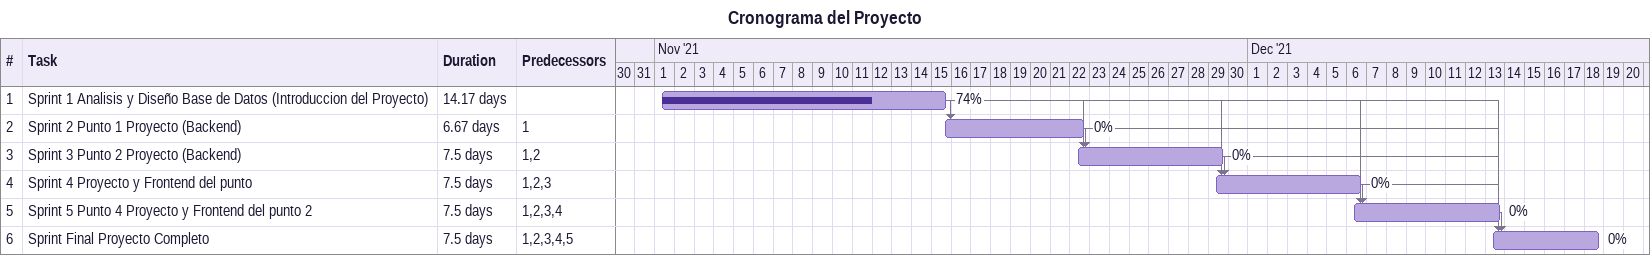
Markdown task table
Cronograma del Proyecto

| ID | Task | Duration | Start | Finish | Predecessors | % complete |
|---|---|---|---|---|---|---|
| 1 | Sprint 1 Analisis y Diseño Base de Datos (Introduccion del Proyecto) | 14.17d | 2021-11-01 | 2021-11-15 |  | 74 |
| 2 | Sprint 2 Punto 1 Proyecto (Backend) | 6.67d | 2021-11-15 | 2021-11-22 | 1 | 0 |
| 3 | Sprint 3 Punto 2 Proyecto (Backend) | 7.5d | 2021-11-22 | 2021-11-29 | 1, 2 | 0 |
| 4 | Sprint 4 Proyecto y Frontend del punto | 7.5d | 2021-11-29 | 2021-12-06 | 1, 2, 3 | 0 |
| 5 | Sprint 5 Punto 4 Proyecto y Frontend del punto 2 | 7.5d | 2021-12-06 | 2021-12-13 | 1, 2, 3, 4 | 0 |
| 6 | Sprint Final Proyecto Completo | 7.5d | 2021-12-13 | 2021-12-18 | 1, 2, 3, 4, 5 | 0 |
